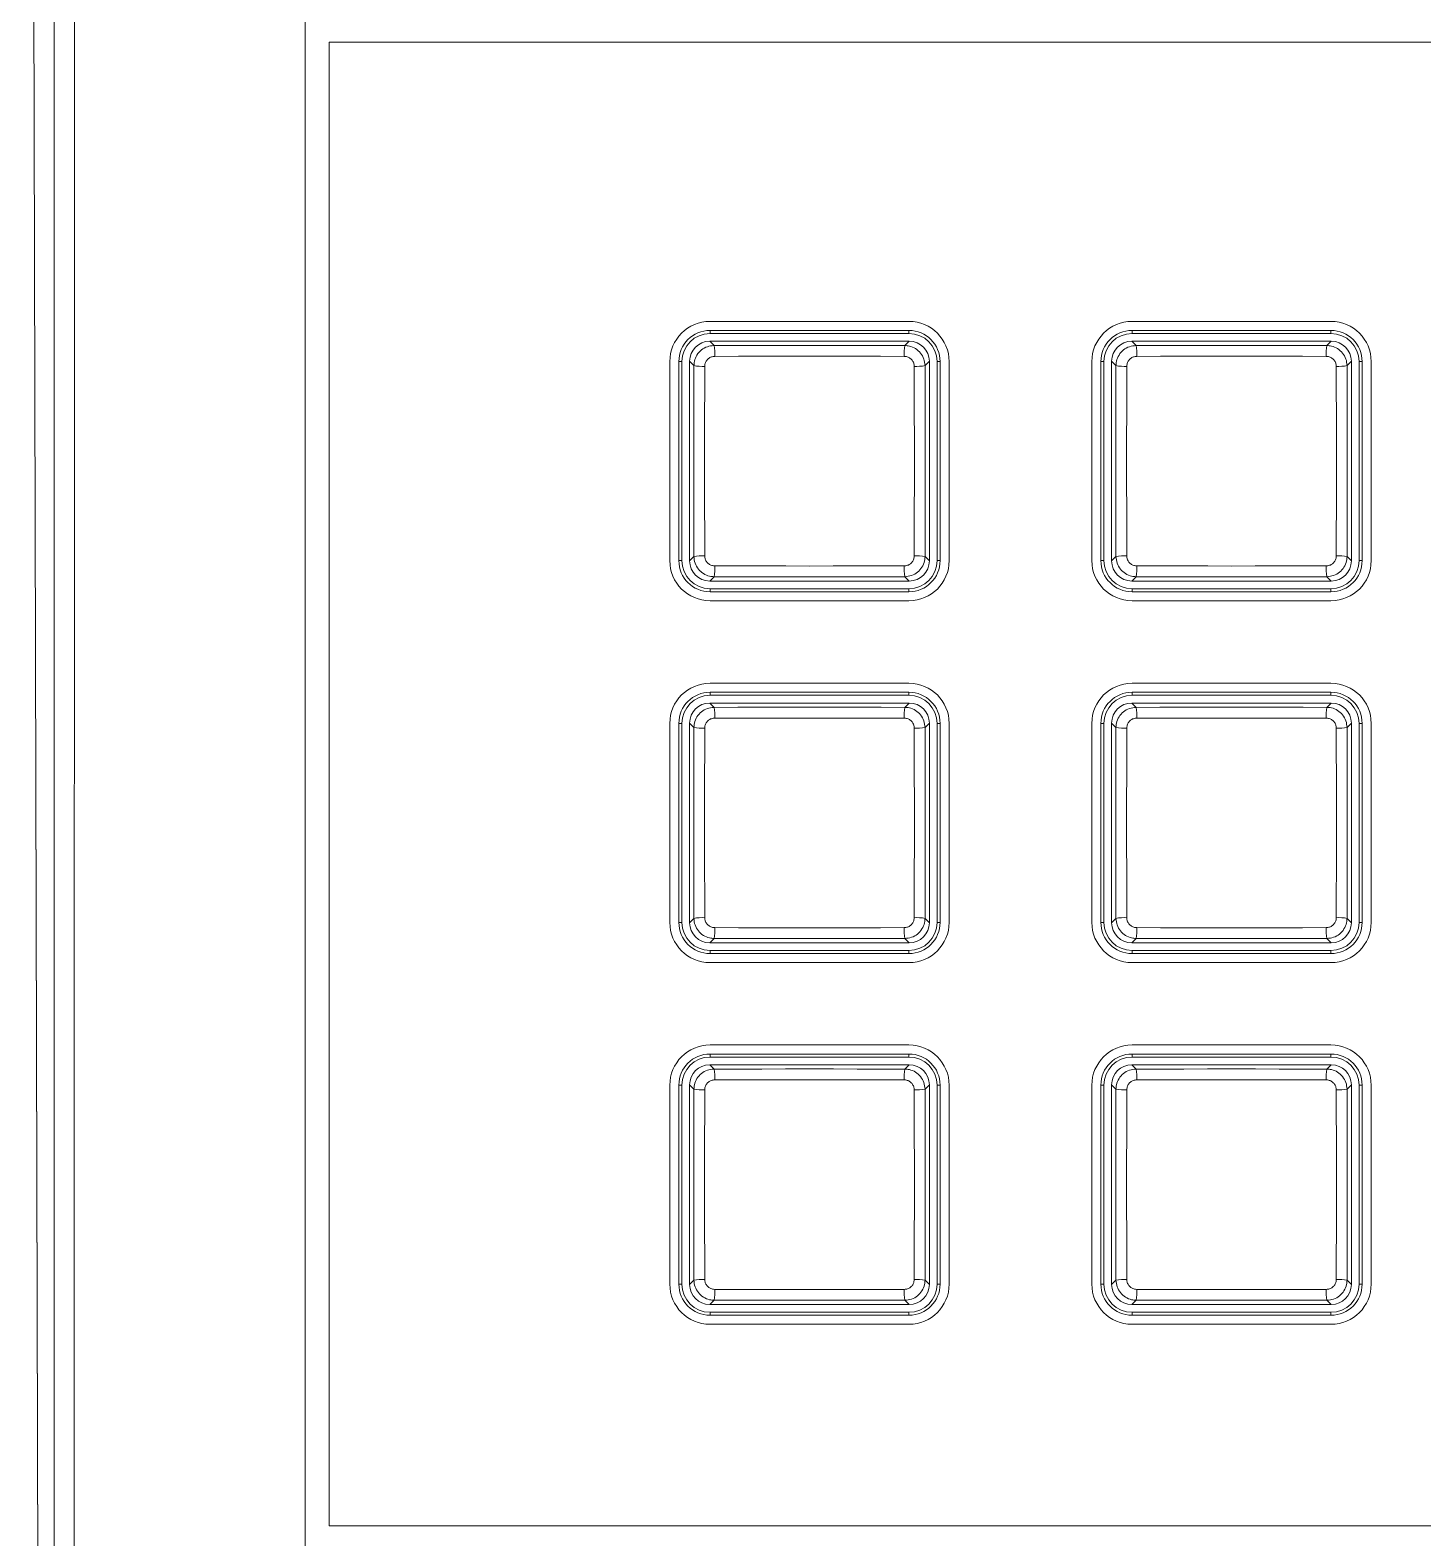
# Model space of a CAD drawing. Header units: millimetres. Extents: x 69 to 580, y 43 to 425.
# Drawn here: x 69.06 to 103.71, y 124.64 to 162.15 of the extents above; entities that cross this region are included whole.
import ezdxf

# ---------------------------------------------------------------- set-up
doc = ezdxf.new("R2010")
doc.units = ezdxf.units.MM

msp = doc.modelspace()

# ---------------------------------------------------------------- linework, layer by layer
at = {"color": 7, "linetype": 'Continuous', "lineweight": 15}
for p, q in [((69.0632, 198.6072), (69.4675, 43.4663)), ((69.0634, 198.6079), (69.4677, 43.467)), ((69.6516, 46.4565), (69.6647, 171.172)), ((70.1644, 171.1719), (70.1513, 46.4564)), ((75.9026, 46.4564), (75.9026, 171.1719)), ((76.5026, 161.8518), (76.5026, 124.9428)), ((76.5026, 161.8518), (145.5276, 161.8518)), ((90.9276, 154.9049), (85.9776, 154.9049)), ((85.9776, 154.6799), (90.9276, 154.6799)), ((85.9776, 154.6049), (85.9776, 154.6799)), ((90.9276, 154.6049), (85.9776, 154.6049)), ((90.9276, 154.6049), (90.9276, 154.6799)), ((101.4276, 154.9049), (96.4776, 154.9049)), ((96.4776, 154.6799), (101.4276, 154.6799)), ((96.4776, 154.6049), (96.4776, 154.6799)), ((101.4276, 154.6049), (96.4776, 154.6049)), ((101.4276, 154.6049), (101.4276, 154.6799)), ((85.9697, 154.4124), (86.0775, 154.3046)), ((85.9697, 154.4124), (90.9354, 154.4124)), ((90.8276, 154.3046), (90.9354, 154.4124)), ((96.4697, 154.4124), (96.5775, 154.3046)), ((96.4697, 154.4124), (101.4354, 154.4124)), ((101.3276, 154.3046), (101.4354, 154.4124)), ((84.9776, 153.9049), (84.9776, 148.9549)), ((85.2026, 148.9549), (85.2026, 153.9049)), ((85.2026, 153.9049), (85.2776, 153.9049)), ((85.2776, 153.9049), (85.2776, 148.9549)), ((85.5778, 153.8049), (85.47, 153.9127)), ((85.47, 148.947), (85.47, 153.9127)), ((91.4351, 153.9127), (91.3273, 153.8049)), ((91.4351, 153.9127), (91.4351, 148.947)), ((91.6276, 148.9549), (91.6276, 153.9049)), ((91.6276, 153.9049), (91.7026, 153.9049)), ((91.7026, 153.9049), (91.7026, 148.9549)), ((91.9276, 148.9549), (91.9276, 153.9049)), ((95.4776, 153.9049), (95.4776, 148.9549)), ((95.7026, 148.9549), (95.7026, 153.9049)), ((95.7776, 153.9049), (95.7026, 153.9049)), ((95.7776, 153.9049), (95.7776, 148.9549)), ((96.0778, 153.8049), (95.97, 153.9127)), ((95.97, 148.947), (95.97, 153.9127)), ((101.9351, 153.9127), (101.8273, 153.8049)), ((101.9351, 153.9127), (101.9351, 148.947)), ((102.1276, 148.9549), (102.1276, 153.9049)), ((102.2026, 153.9049), (102.1276, 153.9049)), ((102.2026, 153.9049), (102.2026, 148.9549)), ((102.4276, 148.9549), (102.4276, 153.9049)), ((85.2026, 148.9549), (85.2776, 148.9549)), ((85.47, 148.947), (85.5778, 149.0548)), ((91.3273, 149.0548), (91.4351, 148.947)), ((91.6276, 148.9549), (91.7026, 148.9549)), ((95.7776, 148.9549), (95.7026, 148.9549)), ((95.97, 148.947), (96.0778, 149.0548)), ((101.8273, 149.0548), (101.9351, 148.947)), ((102.2026, 148.9549), (102.1276, 148.9549)), ((86.0775, 148.5551), (85.9697, 148.4473)), ((90.9354, 148.4473), (90.8276, 148.5551)), ((96.5775, 148.5551), (96.4697, 148.4473)), ((101.4354, 148.4473), (101.3276, 148.5551)), ((90.9354, 148.4473), (85.9697, 148.4473)), ((85.9776, 148.1799), (85.9776, 148.2549)), ((85.9776, 148.2549), (90.9276, 148.2549)), ((90.9276, 148.1799), (85.9776, 148.1799)), ((90.9276, 148.1799), (90.9276, 148.2549)), ((101.4354, 148.4473), (96.4697, 148.4473)), ((96.4776, 148.1799), (96.4776, 148.2549)), ((96.4776, 148.2549), (101.4276, 148.2549)), ((101.4276, 148.1799), (96.4776, 148.1799)), ((101.4276, 148.1799), (101.4276, 148.2549)), ((85.9776, 147.9549), (90.9276, 147.9549)), ((96.4776, 147.9549), (101.4276, 147.9549)), ((90.9276, 145.9049), (85.9776, 145.9049)), ((85.9776, 145.6799), (90.9276, 145.6799)), ((85.9776, 145.6049), (85.9776, 145.6799)), ((90.9276, 145.6049), (85.9776, 145.6049)), ((90.9276, 145.6049), (90.9276, 145.6799)), ((101.4276, 145.9049), (96.4776, 145.9049)), ((96.4776, 145.6799), (101.4276, 145.6799)), ((96.4776, 145.6049), (96.4776, 145.6799)), ((101.4276, 145.6049), (96.4776, 145.6049)), ((101.4276, 145.6049), (101.4276, 145.6799)), ((85.9697, 145.4124), (86.0775, 145.3046)), ((85.9697, 145.4124), (90.9354, 145.4124)), ((90.8276, 145.3046), (90.9354, 145.4124)), ((96.4697, 145.4124), (96.5775, 145.3046)), ((96.4697, 145.4124), (101.4354, 145.4124)), ((101.3276, 145.3046), (101.4354, 145.4124)), ((84.9776, 144.9049), (84.9776, 139.9549)), ((85.2026, 139.9549), (85.2026, 144.9049)), ((85.2026, 144.9049), (85.2776, 144.9049)), ((85.2776, 144.9049), (85.2776, 139.9549)), ((85.5778, 144.8049), (85.47, 144.9127)), ((85.47, 139.947), (85.47, 144.9127)), ((91.4351, 144.9127), (91.3273, 144.8049)), ((91.4351, 144.9127), (91.4351, 139.947)), ((91.6276, 139.9549), (91.6276, 144.9049)), ((91.6276, 144.9049), (91.7026, 144.9049)), ((91.7026, 144.9049), (91.7026, 139.9549)), ((91.9276, 139.9549), (91.9276, 144.9049)), ((95.4776, 144.9049), (95.4776, 139.9549)), ((95.7026, 139.9549), (95.7026, 144.9049)), ((95.7026, 144.9049), (95.7776, 144.9049)), ((95.7776, 144.9049), (95.7776, 139.9549)), ((96.0778, 144.8049), (95.97, 144.9127)), ((95.97, 139.947), (95.97, 144.9127)), ((101.9351, 144.9127), (101.8273, 144.8049)), ((101.9351, 144.9127), (101.9351, 139.947)), ((102.1276, 139.9549), (102.1276, 144.9049)), ((102.1276, 144.9049), (102.2026, 144.9049)), ((102.2026, 144.9049), (102.2026, 139.9549)), ((102.4276, 139.9549), (102.4276, 144.9049)), ((85.2026, 139.9549), (85.2776, 139.9549)), ((85.47, 139.947), (85.5778, 140.0548)), ((91.3273, 140.0548), (91.4351, 139.947)), ((91.6276, 139.9549), (91.7026, 139.9549)), ((95.7026, 139.9549), (95.7776, 139.9549)), ((95.97, 139.947), (96.0778, 140.0548)), ((101.8273, 140.0548), (101.9351, 139.947)), ((102.1276, 139.9549), (102.2026, 139.9549)), ((86.0775, 139.5551), (85.9697, 139.4473)), ((90.9354, 139.4473), (90.8276, 139.5551)), ((96.5775, 139.5551), (96.4697, 139.4473)), ((101.4354, 139.4473), (101.3276, 139.5551)), ((90.9354, 139.4473), (85.9697, 139.4473)), ((85.9776, 139.1799), (85.9776, 139.2549)), ((85.9776, 139.2549), (90.9276, 139.2549)), ((90.9276, 139.1799), (85.9776, 139.1799)), ((90.9276, 139.1799), (90.9276, 139.2549)), ((101.4354, 139.4473), (96.4697, 139.4473)), ((96.4776, 139.1799), (96.4776, 139.2549)), ((96.4776, 139.2549), (101.4276, 139.2549)), ((101.4276, 139.1799), (96.4776, 139.1799)), ((101.4276, 139.1799), (101.4276, 139.2549)), ((85.9776, 138.9549), (90.9276, 138.9549)), ((96.4776, 138.9549), (101.4276, 138.9549)), ((90.9276, 136.9049), (85.9776, 136.9049)), ((85.9776, 136.6799), (90.9276, 136.6799)), ((85.9776, 136.6049), (85.9776, 136.6799)), ((90.9276, 136.6049), (85.9776, 136.6049)), ((90.9276, 136.6049), (90.9276, 136.6799)), ((101.4276, 136.9049), (96.4776, 136.9049)), ((96.4776, 136.6799), (101.4276, 136.6799)), ((96.4776, 136.6049), (96.4776, 136.6799)), ((101.4276, 136.6049), (96.4776, 136.6049)), ((101.4276, 136.6049), (101.4276, 136.6799)), ((85.9697, 136.4124), (86.0775, 136.3046)), ((85.9697, 136.4124), (90.9354, 136.4124)), ((90.8276, 136.3046), (90.9354, 136.4124)), ((96.4697, 136.4124), (96.5775, 136.3046)), ((96.4697, 136.4124), (101.4354, 136.4124)), ((101.3276, 136.3046), (101.4354, 136.4124)), ((84.9776, 135.9049), (84.9776, 130.9549)), ((85.2026, 130.9549), (85.2026, 135.9049)), ((85.2026, 135.9049), (85.2776, 135.9049)), ((85.2776, 135.9049), (85.2776, 130.9549)), ((85.5778, 135.8049), (85.47, 135.9127)), ((85.47, 130.947), (85.47, 135.9127)), ((91.4351, 135.9127), (91.3273, 135.8049)), ((91.4351, 135.9127), (91.4351, 130.947)), ((91.6276, 130.9549), (91.6276, 135.9049)), ((91.6276, 135.9049), (91.7026, 135.9049)), ((91.7026, 135.9049), (91.7026, 130.9549)), ((91.9276, 130.9549), (91.9276, 135.9049)), ((95.4776, 135.9049), (95.4776, 130.9549)), ((95.7026, 130.9549), (95.7026, 135.9049)), ((95.7026, 135.9049), (95.7776, 135.9049)), ((95.7776, 135.9049), (95.7776, 130.9549)), ((96.0778, 135.8049), (95.97, 135.9127)), ((95.97, 130.947), (95.97, 135.9127)), ((101.9351, 135.9127), (101.8273, 135.8049)), ((101.9351, 135.9127), (101.9351, 130.947)), ((102.1276, 130.9549), (102.1276, 135.9049)), ((102.1276, 135.9049), (102.2026, 135.9049)), ((102.2026, 135.9049), (102.2026, 130.9549)), ((102.4276, 130.9549), (102.4276, 135.9049)), ((85.2026, 130.9549), (85.2776, 130.9549)), ((85.47, 130.947), (85.5778, 131.0548)), ((91.3273, 131.0548), (91.4351, 130.947)), ((91.6276, 130.9549), (91.7026, 130.9549)), ((95.7026, 130.9549), (95.7776, 130.9549)), ((95.97, 130.947), (96.0778, 131.0548)), ((101.8273, 131.0548), (101.9351, 130.947)), ((102.1276, 130.9549), (102.2026, 130.9549)), ((86.0775, 130.5551), (85.9697, 130.4473)), ((90.9354, 130.4473), (90.8276, 130.5551)), ((96.5775, 130.5551), (96.4697, 130.4473)), ((101.4354, 130.4473), (101.3276, 130.5551)), ((90.9354, 130.4473), (85.9697, 130.4473)), ((85.9776, 130.1799), (85.9776, 130.2549)), ((85.9776, 130.2549), (90.9276, 130.2549)), ((90.9276, 130.1799), (85.9776, 130.1799)), ((90.9276, 130.1799), (90.9276, 130.2549)), ((101.4354, 130.4473), (96.4697, 130.4473)), ((96.4776, 130.1799), (96.4776, 130.2549)), ((96.4776, 130.2549), (101.4276, 130.2549)), ((101.4276, 130.1799), (96.4776, 130.1799)), ((101.4276, 130.1799), (101.4276, 130.2549)), ((85.9776, 129.9549), (90.9276, 129.9549)), ((96.4776, 129.9549), (101.4276, 129.9549)), ((145.5276, 124.9428), (76.5026, 124.9428))]:
    msp.add_line(p, q, dxfattribs=at)
at = {"color": 7, "linetype": 'Continuous', "lineweight": 15, "flags": 128}
for points in [[(86.0775, 154.3046), (86.6707, 154.3058), (87.2644, 154.3067), (87.8584, 154.3072), (88.4526, 154.3074), (89.0468, 154.3072), (89.6408, 154.3067), (90.2345, 154.3058), (90.8276, 154.3046)], [(96.5775, 154.3046), (97.1707, 154.3058), (97.7644, 154.3067), (98.3584, 154.3072), (98.9526, 154.3074), (99.5468, 154.3072), (100.1408, 154.3067), (100.7345, 154.3058), (101.3276, 154.3046)], [(85.5778, 149.0548), (85.5766, 149.648), (85.5757, 150.2417), (85.5752, 150.8357), (85.575, 151.4299), (85.5752, 152.0241), (85.5757, 152.6181), (85.5766, 153.2117), (85.5778, 153.8049)], [(85.8463, 153.7881), (85.8451, 153.1991), (85.8442, 152.6096), (85.8437, 152.0198), (85.8435, 151.4299), (85.8437, 150.8399), (85.8442, 150.2501), (85.8451, 149.6606), (85.8463, 149.0717)], [(90.8108, 154.0361), (90.2218, 154.0374), (89.6324, 154.0382), (89.0425, 154.0388), (88.4526, 154.0389), (87.8626, 154.0388), (87.2728, 154.0382), (86.6833, 154.0374), (86.0944, 154.0361)], [(91.0589, 149.0717), (91.0601, 149.6606), (91.0609, 150.2501), (91.0615, 150.8399), (91.0616, 151.4299), (91.0615, 152.0198), (91.0609, 152.6096), (91.0601, 153.1991), (91.0589, 153.7881)], [(91.3273, 153.8049), (91.3285, 153.2117), (91.3294, 152.6181), (91.3299, 152.0241), (91.3301, 151.4299), (91.3299, 150.8357), (91.3294, 150.2417), (91.3285, 149.648), (91.3273, 149.0548)], [(96.0778, 149.0548), (96.0766, 149.648), (96.0757, 150.2417), (96.0752, 150.8357), (96.075, 151.4299), (96.0752, 152.0241), (96.0757, 152.6181), (96.0766, 153.2117), (96.0778, 153.8049)], [(96.3463, 153.7881), (96.3451, 153.1991), (96.3442, 152.6096), (96.3437, 152.0198), (96.3435, 151.4299), (96.3437, 150.8399), (96.3442, 150.2501), (96.3451, 149.6606), (96.3463, 149.0717)], [(101.3108, 154.0361), (100.7218, 154.0374), (100.1324, 154.0382), (99.5425, 154.0388), (98.9526, 154.0389), (98.3626, 154.0388), (97.7728, 154.0382), (97.1833, 154.0374), (96.5944, 154.0361)], [(101.5589, 149.0717), (101.5601, 149.6606), (101.5609, 150.2501), (101.5615, 150.8399), (101.5616, 151.4299), (101.5615, 152.0198), (101.5609, 152.6096), (101.5601, 153.1991), (101.5589, 153.7881)], [(101.8273, 153.8049), (101.8285, 153.2117), (101.8294, 152.6181), (101.8299, 152.0241), (101.8301, 151.4299), (101.8299, 150.8357), (101.8294, 150.2417), (101.8285, 149.648), (101.8273, 149.0548)], [(90.8276, 148.5551), (90.2345, 148.5539), (89.6408, 148.553), (89.0468, 148.5525), (88.4526, 148.5523), (87.8584, 148.5525), (87.2644, 148.553), (86.6707, 148.5539), (86.0775, 148.5551)], [(86.0944, 148.8236), (86.6833, 148.8224), (87.2728, 148.8215), (87.8626, 148.821), (88.4526, 148.8208), (89.0425, 148.821), (89.6324, 148.8215), (90.2218, 148.8224), (90.8108, 148.8236)], [(101.3276, 148.5551), (100.7345, 148.5539), (100.1408, 148.553), (99.5468, 148.5525), (98.9526, 148.5523), (98.3584, 148.5525), (97.7644, 148.553), (97.1707, 148.5539), (96.5775, 148.5551)], [(96.5944, 148.8236), (97.1833, 148.8224), (97.7728, 148.8215), (98.3626, 148.821), (98.9526, 148.8208), (99.5425, 148.821), (100.1324, 148.8215), (100.7218, 148.8224), (101.3108, 148.8236)], [(86.0775, 145.3046), (86.6707, 145.3058), (87.2644, 145.3067), (87.8584, 145.3072), (88.4526, 145.3074), (89.0468, 145.3072), (89.6408, 145.3067), (90.2345, 145.3058), (90.8276, 145.3046)], [(96.5775, 145.3046), (97.1707, 145.3058), (97.7644, 145.3067), (98.3584, 145.3072), (98.9526, 145.3074), (99.5468, 145.3072), (100.1408, 145.3067), (100.7345, 145.3058), (101.3276, 145.3046)], [(85.5778, 140.0548), (85.5766, 140.648), (85.5757, 141.2417), (85.5752, 141.8357), (85.575, 142.4299), (85.5752, 143.0241), (85.5757, 143.6181), (85.5766, 144.2117), (85.5778, 144.8049)], [(85.8463, 144.7881), (85.8451, 144.1991), (85.8442, 143.6096), (85.8437, 143.0198), (85.8435, 142.4299), (85.8437, 141.8399), (85.8442, 141.2501), (85.8451, 140.6606), (85.8463, 140.0717)], [(90.8108, 145.0361), (90.2218, 145.0374), (89.6324, 145.0382), (89.0425, 145.0388), (88.4526, 145.0389), (87.8626, 145.0388), (87.2728, 145.0382), (86.6833, 145.0374), (86.0944, 145.0361)], [(91.0589, 140.0717), (91.0601, 140.6606), (91.0609, 141.2501), (91.0615, 141.8399), (91.0616, 142.4299), (91.0615, 143.0198), (91.0609, 143.6096), (91.0601, 144.1991), (91.0589, 144.7881)], [(91.3273, 144.8049), (91.3285, 144.2117), (91.3294, 143.6181), (91.3299, 143.0241), (91.3301, 142.4299), (91.3299, 141.8357), (91.3294, 141.2417), (91.3285, 140.648), (91.3273, 140.0548)], [(96.0778, 140.0548), (96.0766, 140.648), (96.0757, 141.2417), (96.0752, 141.8357), (96.075, 142.4299), (96.0752, 143.0241), (96.0757, 143.6181), (96.0766, 144.2117), (96.0778, 144.8049)], [(96.3463, 144.7881), (96.3451, 144.1991), (96.3442, 143.6096), (96.3437, 143.0198), (96.3435, 142.4299), (96.3437, 141.8399), (96.3442, 141.2501), (96.3451, 140.6606), (96.3463, 140.0717)], [(101.3108, 145.0361), (100.7218, 145.0374), (100.1324, 145.0382), (99.5425, 145.0388), (98.9526, 145.0389), (98.3626, 145.0388), (97.7728, 145.0382), (97.1833, 145.0374), (96.5944, 145.0361)], [(101.5589, 140.0717), (101.5601, 140.6606), (101.5609, 141.2501), (101.5615, 141.8399), (101.5616, 142.4299), (101.5615, 143.0198), (101.5609, 143.6096), (101.5601, 144.1991), (101.5589, 144.7881)], [(101.8273, 144.8049), (101.8285, 144.2117), (101.8294, 143.6181), (101.8299, 143.0241), (101.8301, 142.4299), (101.8299, 141.8357), (101.8294, 141.2417), (101.8285, 140.648), (101.8273, 140.0548)], [(90.8276, 139.5551), (90.2345, 139.5539), (89.6408, 139.553), (89.0468, 139.5525), (88.4526, 139.5523), (87.8584, 139.5525), (87.2644, 139.553), (86.6707, 139.5539), (86.0775, 139.5551)], [(86.0944, 139.8236), (86.6833, 139.8224), (87.2728, 139.8215), (87.8626, 139.821), (88.4526, 139.8208), (89.0425, 139.821), (89.6324, 139.8215), (90.2218, 139.8224), (90.8108, 139.8236)], [(101.3276, 139.5551), (100.7345, 139.5539), (100.1408, 139.553), (99.5468, 139.5525), (98.9526, 139.5523), (98.3584, 139.5525), (97.7644, 139.553), (97.1707, 139.5539), (96.5775, 139.5551)], [(96.5944, 139.8236), (97.1833, 139.8224), (97.7728, 139.8215), (98.3626, 139.821), (98.9526, 139.8208), (99.5425, 139.821), (100.1324, 139.8215), (100.7218, 139.8224), (101.3108, 139.8236)], [(86.0775, 136.3046), (86.6707, 136.3058), (87.2644, 136.3067), (87.8584, 136.3072), (88.4526, 136.3074), (89.0468, 136.3072), (89.6408, 136.3067), (90.2345, 136.3058), (90.8276, 136.3046)], [(96.5775, 136.3046), (97.1707, 136.3058), (97.7644, 136.3067), (98.3584, 136.3072), (98.9526, 136.3074), (99.5468, 136.3072), (100.1408, 136.3067), (100.7345, 136.3058), (101.3276, 136.3046)], [(85.5778, 131.0548), (85.5766, 131.648), (85.5757, 132.2417), (85.5752, 132.8357), (85.575, 133.4299), (85.5752, 134.0241), (85.5757, 134.6181), (85.5766, 135.2117), (85.5778, 135.8049)], [(85.8463, 135.7881), (85.8451, 135.1991), (85.8442, 134.6096), (85.8437, 134.0198), (85.8435, 133.4299), (85.8437, 132.8399), (85.8442, 132.2501), (85.8451, 131.6606), (85.8463, 131.0717)], [(90.8108, 136.0361), (90.2218, 136.0374), (89.6324, 136.0382), (89.0425, 136.0388), (88.4526, 136.0389), (87.8626, 136.0388), (87.2728, 136.0382), (86.6833, 136.0374), (86.0944, 136.0361)], [(91.0589, 131.0717), (91.0601, 131.6606), (91.0609, 132.2501), (91.0615, 132.8399), (91.0616, 133.4299), (91.0615, 134.0198), (91.0609, 134.6096), (91.0601, 135.1991), (91.0589, 135.7881)], [(91.3273, 135.8049), (91.3285, 135.2117), (91.3294, 134.6181), (91.3299, 134.0241), (91.3301, 133.4299), (91.3299, 132.8357), (91.3294, 132.2417), (91.3285, 131.648), (91.3273, 131.0548)], [(96.0778, 131.0548), (96.0766, 131.648), (96.0757, 132.2417), (96.0752, 132.8357), (96.075, 133.4299), (96.0752, 134.0241), (96.0757, 134.6181), (96.0766, 135.2117), (96.0778, 135.8049)], [(96.3463, 135.7881), (96.3451, 135.1991), (96.3442, 134.6096), (96.3437, 134.0198), (96.3435, 133.4299), (96.3437, 132.8399), (96.3442, 132.2501), (96.3451, 131.6606), (96.3463, 131.0717)], [(101.3108, 136.0361), (100.7218, 136.0374), (100.1324, 136.0382), (99.5425, 136.0388), (98.9526, 136.0389), (98.3626, 136.0388), (97.7728, 136.0382), (97.1833, 136.0374), (96.5944, 136.0361)], [(101.5589, 131.0717), (101.5601, 131.6606), (101.5609, 132.2501), (101.5615, 132.8399), (101.5616, 133.4299), (101.5615, 134.0198), (101.5609, 134.6096), (101.5601, 135.1991), (101.5589, 135.7881)], [(101.8273, 135.8049), (101.8285, 135.2117), (101.8294, 134.6181), (101.8299, 134.0241), (101.8301, 133.4299), (101.8299, 132.8357), (101.8294, 132.2417), (101.8285, 131.648), (101.8273, 131.0548)], [(90.8276, 130.5551), (90.2345, 130.5539), (89.6408, 130.553), (89.0468, 130.5525), (88.4526, 130.5523), (87.8584, 130.5525), (87.2644, 130.553), (86.6707, 130.5539), (86.0775, 130.5551)], [(86.0944, 130.8236), (86.6833, 130.8224), (87.2728, 130.8215), (87.8626, 130.821), (88.4526, 130.8208), (89.0425, 130.821), (89.6324, 130.8215), (90.2218, 130.8224), (90.8108, 130.8236)], [(101.3276, 130.5551), (100.7345, 130.5539), (100.1408, 130.553), (99.5468, 130.5525), (98.9526, 130.5523), (98.3584, 130.5525), (97.7644, 130.553), (97.1707, 130.5539), (96.5775, 130.5551)], [(96.5944, 130.8236), (97.1833, 130.8224), (97.7728, 130.8215), (98.3626, 130.821), (98.9526, 130.8208), (99.5425, 130.821), (100.1324, 130.8215), (100.7218, 130.8224), (101.3108, 130.8236)]]:
    msp.add_lwpolyline(points, dxfattribs=at)
at = {"color": 7, "linetype": 'Continuous', "lineweight": 15}
for centre, radius, start, end in [((85.9776, 153.9049), 1, 90, 180), ((85.9776, 153.9049), 0.775, 90, 180), ((85.9776, 153.9049), 0.7, 90, 180), ((90.9276, 153.9049), 1, 0, 90), ((90.9276, 153.9049), 0.775, 0, 90), ((90.9276, 153.9049), 0.7, 0, 90), ((96.4776, 153.9049), 1, 90, 180), ((96.4776, 153.9049), 0.775, 90, 180), ((96.4776, 153.9049), 0.7, 90, 180), ((101.4276, 153.9049), 1, 0, 90), ((101.4276, 153.9049), 0.775, 0, 90), ((101.4276, 153.9049), 0.7, 0, 90), ((84.9821, 154.1011), 1.1142, 356.65741, 10.52367), ((91.9235, 154.1011), 1.1146, 169.47881, 183.34011), ((95.4829, 154.1012), 1.1134, 356.65247, 10.52861), ((102.4237, 154.1011), 1.1149, 169.4805, 183.33842), ((85.7813, 154.9007), 1.1145, 259.47911, 273.3415), ((91.1238, 154.9006), 1.1144, 266.65806, 280.52133), ((96.2813, 154.9007), 1.1145, 259.47911, 273.3415), ((101.6238, 154.9006), 1.1144, 266.65802, 280.52157), ((85.9776, 148.9549), 1, 180, 270), ((85.9776, 148.9549), 0.775, 180, 270), ((85.9776, 148.9549), 0.7, 180, 270), ((85.7813, 147.9592), 1.1144, 86.65806, 100.52213), ((90.9276, 148.9549), 1, 270, 0), ((90.9276, 148.9549), 0.775, 270, 0), ((90.9276, 148.9549), 0.7, 270, 0), ((91.1238, 147.9592), 1.1143, 79.47743, 93.34238), ((96.4776, 148.9549), 1, 180, 270), ((96.4776, 148.9549), 0.775, 180, 270), ((96.4776, 148.9549), 0.7, 180, 270), ((96.2813, 147.9592), 1.1144, 86.65806, 100.52213), ((101.4276, 148.9549), 1, 270, 0), ((101.4276, 148.9549), 0.775, 270, 0), ((101.4276, 148.9549), 0.7, 270, 0), ((101.6238, 147.9593), 1.1143, 79.47719, 93.34242), ((84.982, 148.7586), 1.1142, 349.4765, 3.34242), ((91.9235, 148.7587), 1.1146, 176.66006, 190.52102), ((95.4828, 148.7586), 1.1134, 349.47156, 3.34736), ((102.4238, 148.7587), 1.1149, 176.66175, 190.51933), ((85.9776, 144.9049), 1, 90, 180), ((85.9776, 144.9049), 0.775, 90, 180), ((85.9776, 144.9049), 0.7, 90, 180), ((90.9276, 144.9049), 1, 0, 90), ((90.9276, 144.9049), 0.775, 0, 90), ((90.9276, 144.9049), 0.7, 0, 90), ((96.4776, 144.9049), 1, 90, 180), ((96.4776, 144.9049), 0.775, 90, 180), ((96.4776, 144.9049), 0.7, 90, 180), ((101.4276, 144.9049), 1, 0, 90), ((101.4276, 144.9049), 0.775, 0, 90), ((101.4276, 144.9049), 0.7, 0, 90), ((84.982, 145.1011), 1.1143, 356.6577, 10.52333), ((91.9235, 145.1011), 1.1147, 169.47915, 183.33982), ((95.4828, 145.1012), 1.1135, 356.65276, 10.52827), ((102.4238, 145.1011), 1.1149, 169.48084, 183.33813), ((85.7813, 145.9006), 1.1144, 259.47745, 273.34157), ((91.1238, 145.9005), 1.1143, 266.65799, 280.52299), ((96.2813, 145.9006), 1.1144, 259.47745, 273.34157), ((101.6238, 145.9004), 1.1143, 266.65795, 280.52323), ((85.9776, 139.9549), 1, 180, 270), ((85.9776, 139.9549), 0.775, 180, 270), ((85.9776, 139.9549), 0.7, 180, 270), ((85.7813, 138.9592), 1.1144, 86.65806, 100.52213), ((90.9276, 139.9549), 1, 270, 0), ((90.9276, 139.9549), 0.775, 270, 0), ((90.9276, 139.9549), 0.7, 270, 0), ((91.1238, 138.9592), 1.1143, 79.47743, 93.34238), ((96.4776, 139.9549), 1, 180, 270), ((96.4776, 139.9549), 0.775, 180, 270), ((96.4776, 139.9549), 0.7, 180, 270), ((96.2813, 138.9592), 1.1144, 86.65806, 100.52213), ((101.4276, 139.9549), 1, 270, 0), ((101.4276, 139.9549), 0.775, 270, 0), ((101.4276, 139.9549), 0.7, 270, 0), ((101.6238, 138.9593), 1.1143, 79.47719, 93.34242), ((84.982, 139.7586), 1.1142, 349.4765, 3.34242), ((91.9235, 139.7587), 1.1146, 176.66006, 190.52102), ((95.4828, 139.7586), 1.1134, 349.47156, 3.34736), ((102.4238, 139.7587), 1.1149, 176.66175, 190.51933), ((85.9776, 135.9049), 1, 90, 180), ((85.9776, 135.9049), 0.775, 90, 180), ((85.9776, 135.9049), 0.7, 90, 180), ((90.9276, 135.9049), 1, 0, 90), ((90.9276, 135.9049), 0.775, 0, 90), ((90.9276, 135.9049), 0.7, 0, 90), ((96.4776, 135.9049), 1, 90, 180), ((96.4776, 135.9049), 0.775, 90, 180), ((96.4776, 135.9049), 0.7, 90, 180), ((101.4276, 135.9049), 1, 0, 90), ((101.4276, 135.9049), 0.775, 0, 90), ((101.4276, 135.9049), 0.7, 0, 90), ((84.9821, 136.1011), 1.1142, 356.65752, 10.52356), ((91.9235, 136.1011), 1.1146, 169.47892, 183.34), ((95.4829, 136.1012), 1.1134, 356.65258, 10.5285), ((102.4238, 136.1011), 1.1149, 169.48061, 183.33831), ((85.7813, 136.9006), 1.1144, 259.47766, 273.34176), ((91.1238, 136.9005), 1.1143, 266.6578, 280.52278), ((96.2813, 136.9006), 1.1144, 259.47766, 273.34176), ((101.6238, 136.9004), 1.1143, 266.65776, 280.52302), ((85.9776, 130.9549), 1, 180, 270), ((85.9776, 130.9549), 0.775, 180, 270), ((85.9776, 130.9549), 0.7, 180, 270), ((85.7813, 129.9592), 1.1143, 86.65775, 100.52244), ((90.9276, 130.9549), 1, 270, 0), ((90.9276, 130.9549), 0.775, 270, 0), ((90.9276, 130.9549), 0.7, 270, 0), ((91.1238, 129.9593), 1.1143, 79.47712, 93.34269), ((96.4776, 130.9549), 1, 180, 270), ((96.4776, 130.9549), 0.775, 180, 270), ((96.4776, 130.9549), 0.7, 180, 270), ((96.2813, 129.9592), 1.1143, 86.65775, 100.52244), ((101.4276, 130.9549), 1, 270, 0), ((101.4276, 130.9549), 0.775, 270, 0), ((101.4276, 130.9549), 0.7, 270, 0), ((101.6238, 129.9594), 1.1142, 79.47688, 93.34273), ((84.982, 130.7586), 1.1142, 349.47656, 3.34238), ((91.9235, 130.7587), 1.1146, 176.6601, 190.52096), ((95.4828, 130.7586), 1.1134, 349.47162, 3.34732), ((102.4238, 130.7587), 1.1149, 176.66179, 190.51927)]:
    msp.add_arc(centre, radius, start, end, dxfattribs=at)
for centre, major_axis in [((85.9703, 153.9121), (-0.354, 0.354)), ((90.9348, 153.9121), (0.354, 0.354)), ((96.4703, 153.9121), (-0.354, 0.354)), ((101.4348, 153.9121), (0.354, 0.354)), ((85.9703, 148.9476), (-0.354, -0.354)), ((90.9348, 148.9476), (0.354, -0.354)), ((96.4703, 148.9476), (-0.354, -0.354)), ((101.4348, 148.9476), (0.354, -0.354)), ((85.9703, 144.9121), (-0.354, 0.354)), ((90.9348, 144.9121), (0.354, 0.354)), ((96.4703, 144.9121), (-0.354, 0.354)), ((101.4348, 144.9121), (0.354, 0.354)), ((85.9703, 139.9476), (-0.354, -0.354)), ((90.9348, 139.9476), (0.354, -0.354)), ((96.4703, 139.9476), (-0.354, -0.354)), ((101.4348, 139.9476), (0.354, -0.354)), ((85.9703, 135.9121), (-0.354, 0.354)), ((90.9348, 135.9121), (0.354, 0.354)), ((96.4703, 135.9121), (-0.354, 0.354)), ((101.4348, 135.9121), (0.354, 0.354)), ((85.9703, 130.9476), (-0.354, -0.354)), ((90.9348, 130.9476), (0.354, -0.354)), ((96.4703, 130.9476), (-0.354, -0.354)), ((101.4348, 130.9476), (0.354, -0.354))]:
    msp.add_ellipse(centre, major_axis=major_axis, ratio=0.9987828, start_param=5.4983961, end_param=7.0679745, dxfattribs=at)
for points, knots in [([(85.5778, 153.8049), (85.5803, 153.8417), (85.5866, 153.9344), (85.6465, 154.0747), (85.7595, 154.2015), (85.9092, 154.2878), (86.0214, 154.299), (86.0775, 154.3046)], [0, 0, 0, 0, 0.1411843, 0.3557835, 0.5704648, 0.7852564, 1, 1, 1, 1]), ([(90.8276, 154.3046), (90.8644, 154.3021), (90.9571, 154.2959), (91.0974, 154.2359), (91.2242, 154.1229), (91.3105, 153.9733), (91.3217, 153.861), (91.3273, 153.8049)], [0, 0, 0, 0, 0.1411839, 0.3557808, 0.5704592, 0.7852553, 1, 1, 1, 1]), ([(96.0778, 153.8049), (96.0803, 153.8417), (96.0866, 153.9344), (96.1465, 154.0747), (96.2595, 154.2015), (96.4092, 154.2878), (96.5214, 154.299), (96.5775, 154.3046)], [0, 0, 0, 0, 0.1411844, 0.3557839, 0.5704654, 0.7852656, 1, 1, 1, 1]), ([(101.3276, 154.3046), (101.3644, 154.3021), (101.4571, 154.2959), (101.5974, 154.2359), (101.7242, 154.1229), (101.8105, 153.9733), (101.8217, 153.861), (101.8273, 153.8049)], [0, 0, 0, 0, 0.1411837, 0.3557891, 0.57046, 0.7852557, 1, 1, 1, 1]), ([(86.0944, 154.0361), (86.0665, 154.0333), (86.0108, 154.0277), (85.9366, 153.9849), (85.8805, 153.9219), (85.8507, 153.8523), (85.8475, 153.8063), (85.8463, 153.7881)], [0, 0, 0, 0, 0.21477866, 0.42954923, 0.64419898, 0.85879385, 1, 1, 1, 1]), ([(91.0589, 153.7881), (91.0561, 153.8159), (91.0505, 153.8716), (91.0076, 153.9459), (90.9447, 154.002), (90.875, 154.0318), (90.829, 154.0349), (90.8108, 154.0361)], [0, 0, 0, 0, 0.21476556, 0.4295425, 0.64419023, 0.85878673, 1, 1, 1, 1]), ([(96.5944, 154.0361), (96.5665, 154.0333), (96.5108, 154.0277), (96.4366, 153.9849), (96.3805, 153.9219), (96.3507, 153.8523), (96.3475, 153.8063), (96.3463, 153.7881)], [0, 0, 0, 0, 0.2147602, 0.429548, 0.6441982, 0.8587935, 1, 1, 1, 1]), ([(101.5589, 153.7881), (101.5561, 153.8159), (101.5505, 153.8716), (101.5076, 153.9459), (101.4447, 154.002), (101.375, 154.0318), (101.329, 154.0349), (101.3108, 154.0361)], [0, 0, 0, 0, 0.2147681, 0.4295444, 0.6441914, 0.8587872, 1, 1, 1, 1]), ([(86.0775, 148.5551), (86.0408, 148.5576), (85.9481, 148.5639), (85.8077, 148.6238), (85.681, 148.7368), (85.5947, 148.8865), (85.5835, 148.9987), (85.5778, 149.0548)], [0, 0, 0, 0, 0.141184, 0.3557812, 0.570463, 0.7852551, 1, 1, 1, 1]), ([(85.8463, 149.0717), (85.8491, 149.0438), (85.8547, 148.9881), (85.8976, 148.9139), (85.9605, 148.8578), (86.0302, 148.828), (86.0761, 148.8248), (86.0944, 148.8236)], [0, 0, 0, 0, 0.2147664, 0.4295494, 0.6441901, 0.8587856, 1, 1, 1, 1]), ([(90.8108, 148.8236), (90.8386, 148.8264), (90.8943, 148.832), (90.9686, 148.8748), (91.0247, 148.9378), (91.0545, 149.0074), (91.0576, 149.0534), (91.0589, 149.0717)], [0, 0, 0, 0, 0.21477801, 0.42954712, 0.64419181, 0.85879697, 1, 1, 1, 1]), ([(91.3273, 149.0548), (91.3248, 149.018), (91.3186, 148.9254), (91.2586, 148.785), (91.1456, 148.6583), (90.996, 148.572), (90.8837, 148.5607), (90.8276, 148.5551)], [0, 0, 0, 0, 0.1411821, 0.3557839, 0.5704637, 0.7852557, 1, 1, 1, 1]), ([(96.5775, 148.5551), (96.5408, 148.5576), (96.4481, 148.5639), (96.3077, 148.6238), (96.181, 148.7368), (96.0947, 148.8865), (96.0834, 148.9987), (96.0778, 149.0548)], [0, 0, 0, 0, 0.1411747, 0.3557808, 0.5704627, 0.785255, 1, 1, 1, 1]), ([(96.3463, 149.0717), (96.3491, 149.0438), (96.3547, 148.9881), (96.3976, 148.9139), (96.4605, 148.8578), (96.5302, 148.828), (96.5761, 148.8248), (96.5944, 148.8236)], [0, 0, 0, 0, 0.214772, 0.429548, 0.6442053, 0.8588031, 1, 1, 1, 1]), ([(101.3108, 148.8236), (101.3386, 148.8264), (101.3943, 148.832), (101.4686, 148.8749), (101.5247, 148.9378), (101.5545, 149.0074), (101.5576, 149.0534), (101.5589, 149.0717)], [0, 0, 0, 0, 0.2147764, 0.4295438, 0.6441997, 0.8587959, 1, 1, 1, 1]), ([(101.8273, 149.0548), (101.8248, 149.018), (101.8186, 148.9254), (101.7586, 148.785), (101.6456, 148.6583), (101.496, 148.572), (101.3837, 148.5607), (101.3276, 148.5551)], [0, 0, 0, 0, 0.1411807, 0.3557855, 0.5704648, 0.7852562, 1, 1, 1, 1]), ([(85.5778, 144.8049), (85.5803, 144.8417), (85.5866, 144.9344), (85.6465, 145.0747), (85.7595, 145.2015), (85.9092, 145.2878), (86.0214, 145.299), (86.0775, 145.3046)], [0, 0, 0, 0, 0.1411823, 0.3557821, 0.570464, 0.785255, 1, 1, 1, 1]), ([(90.8276, 145.3046), (90.8644, 145.3021), (90.9571, 145.2959), (91.0974, 145.2359), (91.2242, 145.1229), (91.3105, 144.9733), (91.3217, 144.861), (91.3273, 144.8049)], [0, 0, 0, 0, 0.1411845, 0.355782, 0.5704626, 0.7852571, 1, 1, 1, 1]), ([(96.0778, 144.8049), (96.0803, 144.8417), (96.0866, 144.9344), (96.1465, 145.0747), (96.2595, 145.2015), (96.4092, 145.2878), (96.5214, 145.299), (96.5775, 145.3046)], [0, 0, 0, 0, 0.1411824, 0.3557825, 0.5704646, 0.7852642, 1, 1, 1, 1]), ([(101.3276, 145.3046), (101.3644, 145.3021), (101.4571, 145.2959), (101.5974, 145.2359), (101.7242, 145.1229), (101.8105, 144.9733), (101.8217, 144.861), (101.8273, 144.8049)], [0, 0, 0, 0, 0.1411843, 0.35579024, 0.5704633, 0.78525748, 1, 1, 1, 1]), ([(86.0944, 145.0361), (86.0665, 145.0333), (86.0108, 145.0277), (85.9366, 144.9849), (85.8805, 144.9219), (85.8507, 144.8523), (85.8475, 144.8063), (85.8463, 144.7881)], [0, 0, 0, 0, 0.2147779, 0.4295501, 0.6441955, 0.8587896, 1, 1, 1, 1]), ([(91.0589, 144.7881), (91.0561, 144.8159), (91.0505, 144.8716), (91.0076, 144.9459), (90.9447, 145.002), (90.875, 145.0318), (90.829, 145.0349), (90.8108, 145.0361)], [0, 0, 0, 0, 0.2147692, 0.4295408, 0.6441939, 0.8587874, 1, 1, 1, 1]), ([(96.5944, 145.0361), (96.5665, 145.0333), (96.5108, 145.0277), (96.4366, 144.9849), (96.3805, 144.9219), (96.3507, 144.8523), (96.3475, 144.8063), (96.3463, 144.7881)], [0, 0, 0, 0, 0.2147595, 0.4295489, 0.6441947, 0.8587893, 1, 1, 1, 1]), ([(101.5589, 144.7881), (101.5561, 144.8159), (101.5505, 144.8716), (101.5076, 144.9459), (101.4447, 145.002), (101.375, 145.0318), (101.329, 145.0349), (101.3108, 145.0361)], [0, 0, 0, 0, 0.21477176, 0.42954271, 0.64419503, 0.85878791, 1, 1, 1, 1]), ([(86.0775, 139.5551), (86.0408, 139.5576), (85.9481, 139.5639), (85.8077, 139.6238), (85.681, 139.7368), (85.5947, 139.8865), (85.5835, 139.9987), (85.5778, 140.0548)], [0, 0, 0, 0, 0.141184, 0.355781, 0.5704611, 0.7852552, 1, 1, 1, 1]), ([(85.8463, 140.0717), (85.8491, 140.0438), (85.8547, 139.9881), (85.8976, 139.9139), (85.9605, 139.8578), (86.0302, 139.828), (86.0761, 139.8248), (86.0944, 139.8236)], [0, 0, 0, 0, 0.2147662, 0.4295532, 0.6441904, 0.8587858, 1, 1, 1, 1]), ([(90.8108, 139.8236), (90.8386, 139.8264), (90.8943, 139.832), (90.9686, 139.8748), (91.0247, 139.9378), (91.0545, 140.0074), (91.0576, 140.0534), (91.0589, 140.0717)], [0, 0, 0, 0, 0.21477801, 0.42954712, 0.64419181, 0.85879697, 1, 1, 1, 1]), ([(91.3273, 140.0548), (91.3248, 140.018), (91.3186, 139.9254), (91.2586, 139.785), (91.1456, 139.6583), (90.996, 139.572), (90.8837, 139.5607), (90.8276, 139.5551)], [0, 0, 0, 0, 0.1411845, 0.355784, 0.5704638, 0.7852557, 1, 1, 1, 1]), ([(96.5775, 139.5551), (96.5408, 139.5576), (96.4481, 139.5639), (96.3077, 139.6238), (96.181, 139.7368), (96.0947, 139.8865), (96.0834, 139.9987), (96.0778, 140.0548)], [0, 0, 0, 0, 0.14117461, 0.3557806, 0.57046084, 0.78525508, 1, 1, 1, 1]), ([(96.3463, 140.0717), (96.3491, 140.0438), (96.3547, 139.9881), (96.3976, 139.9139), (96.4605, 139.8578), (96.5302, 139.828), (96.5761, 139.8248), (96.5944, 139.8236)], [0, 0, 0, 0, 0.2147718, 0.4295517, 0.6442056, 0.8588033, 1, 1, 1, 1]), ([(101.3108, 139.8236), (101.3386, 139.8264), (101.3943, 139.832), (101.4686, 139.8749), (101.5247, 139.9378), (101.5545, 140.0074), (101.5576, 140.0534), (101.5589, 140.0717)], [0, 0, 0, 0, 0.2147764, 0.4295438, 0.6441997, 0.8587959, 1, 1, 1, 1]), ([(101.8273, 140.0548), (101.8248, 140.018), (101.8186, 139.9254), (101.7586, 139.785), (101.6456, 139.6583), (101.496, 139.572), (101.3837, 139.5607), (101.3276, 139.5551)], [0, 0, 0, 0, 0.141183, 0.3557856, 0.5704649, 0.7852563, 1, 1, 1, 1]), ([(85.5778, 135.8049), (85.5803, 135.8417), (85.5866, 135.9344), (85.6465, 136.0747), (85.7595, 136.2015), (85.9092, 136.2878), (86.0214, 136.299), (86.0775, 136.3046)], [0, 0, 0, 0, 0.1411823, 0.3557832, 0.5704633, 0.7852554, 1, 1, 1, 1]), ([(90.8276, 136.3046), (90.8644, 136.3021), (90.9571, 136.2959), (91.0974, 136.2359), (91.2242, 136.1229), (91.3105, 135.9733), (91.3217, 135.861), (91.3273, 135.8049)], [0, 0, 0, 0, 0.1411841, 0.3557814, 0.5704618, 0.7852561, 1, 1, 1, 1]), ([(96.0778, 135.8049), (96.0803, 135.8417), (96.0866, 135.9344), (96.1465, 136.0747), (96.2595, 136.2015), (96.4092, 136.2878), (96.5214, 136.299), (96.5775, 136.3046)], [0, 0, 0, 0, 0.1411824, 0.3557835, 0.5704639, 0.7852646, 1, 1, 1, 1]), ([(101.3276, 136.3046), (101.3644, 136.3021), (101.4571, 136.2959), (101.5974, 136.2359), (101.7242, 136.1229), (101.8105, 135.9733), (101.8217, 135.861), (101.8273, 135.8049)], [0, 0, 0, 0, 0.1411839, 0.3557896, 0.5704625, 0.7852565, 1, 1, 1, 1]), ([(86.0944, 136.0361), (86.0665, 136.0333), (86.0108, 136.0277), (85.9366, 135.9849), (85.8805, 135.9219), (85.8507, 135.8523), (85.8475, 135.8063), (85.8463, 135.7881)], [0, 0, 0, 0, 0.2147785, 0.4295497, 0.6441953, 0.8587918, 1, 1, 1, 1]), ([(91.0589, 135.7881), (91.0561, 135.8159), (91.0505, 135.8716), (91.0076, 135.9459), (90.9447, 136.002), (90.875, 136.0318), (90.829, 136.0349), (90.8108, 136.0361)], [0, 0, 0, 0, 0.21476718, 0.42954126, 0.64419303, 0.85878696, 1, 1, 1, 1]), ([(96.5944, 136.0361), (96.5665, 136.0333), (96.5108, 136.0277), (96.4366, 135.9849), (96.3805, 135.9219), (96.3507, 135.8523), (96.3475, 135.8063), (96.3463, 135.7881)], [0, 0, 0, 0, 0.2147601, 0.4295485, 0.6441946, 0.8587915, 1, 1, 1, 1]), ([(101.5589, 135.7881), (101.5561, 135.8159), (101.5505, 135.8716), (101.5076, 135.9459), (101.4447, 136.002), (101.375, 136.0318), (101.329, 136.0349), (101.3108, 136.0361)], [0, 0, 0, 0, 0.2147697, 0.4295431, 0.6441942, 0.8587874, 1, 1, 1, 1]), ([(86.0775, 130.5551), (86.0408, 130.5576), (85.9481, 130.5639), (85.8077, 130.6238), (85.681, 130.7368), (85.5947, 130.8865), (85.5835, 130.9987), (85.5778, 131.0548)], [0, 0, 0, 0, 0.1411842, 0.3557809, 0.570462, 0.7852562, 1, 1, 1, 1]), ([(85.8463, 131.0717), (85.8491, 131.0438), (85.8547, 130.9881), (85.8976, 130.9139), (85.9605, 130.8578), (86.0302, 130.828), (86.0761, 130.8248), (86.0944, 130.8236)], [0, 0, 0, 0, 0.2147664, 0.4295514, 0.64419041, 0.85878591, 1, 1, 1, 1]), ([(90.8108, 130.8236), (90.8386, 130.8264), (90.8943, 130.832), (90.9686, 130.8748), (91.0247, 130.9378), (91.0545, 131.0074), (91.0576, 131.0534), (91.0589, 131.0717)], [0, 0, 0, 0, 0.2147779, 0.4295485, 0.6441935, 0.8587968, 1, 1, 1, 1]), ([(91.3273, 131.0548), (91.3248, 131.018), (91.3186, 130.9254), (91.2586, 130.785), (91.1456, 130.6583), (90.996, 130.572), (90.8837, 130.5607), (90.8276, 130.5551)], [0, 0, 0, 0, 0.1411834, 0.355783, 0.5704639, 0.7852554, 1, 1, 1, 1]), ([(96.5775, 130.5551), (96.5408, 130.5576), (96.4481, 130.5639), (96.3077, 130.6238), (96.181, 130.7368), (96.0947, 130.8865), (96.0834, 130.9987), (96.0778, 131.0548)], [0, 0, 0, 0, 0.1411748, 0.3557805, 0.5704617, 0.7852561, 1, 1, 1, 1]), ([(96.3463, 131.0717), (96.3491, 131.0438), (96.3547, 130.9881), (96.3976, 130.9139), (96.4605, 130.8578), (96.5302, 130.828), (96.5761, 130.8248), (96.5944, 130.8236)], [0, 0, 0, 0, 0.214772, 0.42955, 0.6442056, 0.8588034, 1, 1, 1, 1]), ([(101.3108, 130.8236), (101.3386, 130.8264), (101.3943, 130.832), (101.4686, 130.8749), (101.5247, 130.9378), (101.5545, 131.0074), (101.5576, 131.0534), (101.5589, 131.0717)], [0, 0, 0, 0, 0.2147763, 0.4295452, 0.6442014, 0.8587957, 1, 1, 1, 1]), ([(101.8273, 131.0548), (101.8248, 131.018), (101.8186, 130.9254), (101.7586, 130.785), (101.6456, 130.6583), (101.496, 130.572), (101.3837, 130.5607), (101.3276, 130.5551)], [0, 0, 0, 0, 0.1411819, 0.3557847, 0.570465, 0.7852559, 1, 1, 1, 1])]:
    msp.add_open_spline(points, degree=3, knots=knots, dxfattribs=at)

doc.saveas('drawing.dxf')
